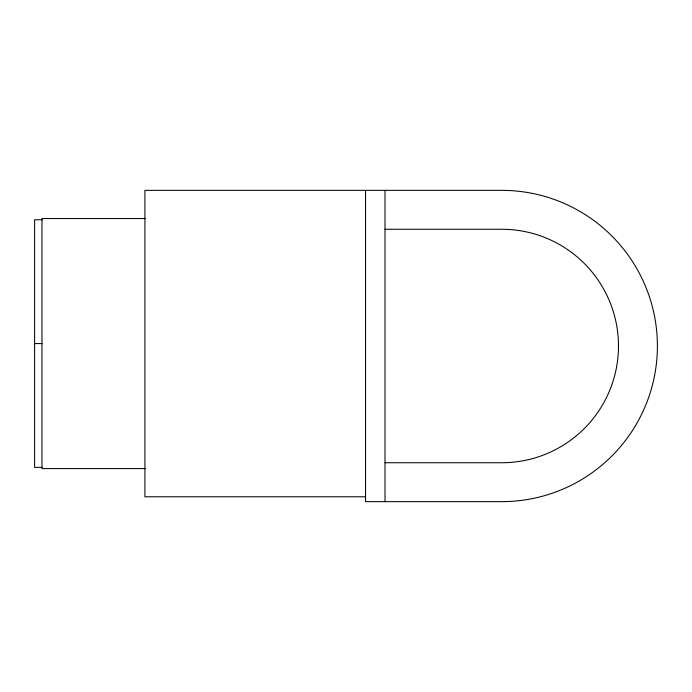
<?xml version="1.0" encoding="UTF-8"?>
<svg xmlns="http://www.w3.org/2000/svg" width="692" height="692" viewBox="0 0 692 692"><rect width="100%" height="100%" fill="white"/><g stroke="black" fill="none" stroke-linecap="round" stroke-linejoin="round"><path stroke-width="1.04" d="M145.51 218.542L41.953 218.542L41.953 468.596L145.51 468.596M42.1 219.771L34.6 219.771L34.6 467.368L42.1 467.368M385.012 229.26L501.752 229.26A116.74 116.74 0 0 1 618.484 346A116.74 116.74 0 0 1 501.752 462.74L385.012 462.74M34.6 343.569L42.1 343.569M365.558 496.787L144.922 496.787L144.922 190.352L501.752 190.352A155.648 155.648 0 0 1 657.4 346A155.648 155.648 0 0 1 501.752 501.648L365.558 501.648L365.558 190.352M385.012 190.352L385.012 501.648"/></g></svg>
